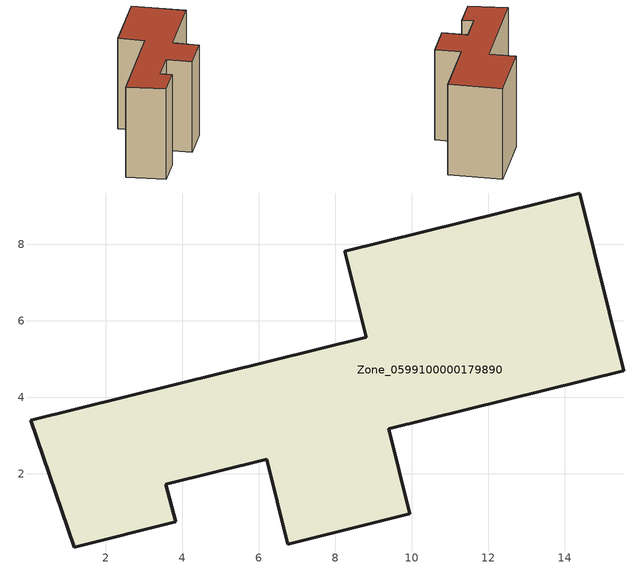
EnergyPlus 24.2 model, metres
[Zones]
Zone_0599100000179890
 floor ground (C_G): 9.4,3.17 9.95,0.95 6.76,0.16 6.21,2.38 3.57,1.72 3.82,0.74 1.17,0.08 0.04,3.4 8.81,5.57 8.25,7.82 14.39,9.34 15.54,4.69 z0
 wall outside (C_F): 3.57,1.72 6.21,2.38 6.76,0.16 9.95,0.95 9.4,3.17 15.54,4.69 14.39,9.34 8.25,7.82 8.81,5.57 0.04,3.4 1.17,0.08 3.82,0.74 3.57,1.72 z0:8.66
 roof outside (C_R): 8.81,5.57 0.04,3.4 1.17,0.08 3.82,0.74 3.57,1.72 6.21,2.38 6.76,0.16 9.95,0.95 9.4,3.17 15.54,4.69 14.39,9.34 8.25,7.82 z8.66
[BUILDING]
Pand.0599100000179890: North Axis=0; Terrain=City; Loads Convergence Tolerance Value=0.04; Temperature Convergence Tolerance Value=0.4; Solar Distribution=FullExterior; Maximum Number of Warmup Days=25; Minimum Number of Warmup Days=1
[Site:Location]
Rotterdam.The.Hague.AP_ZH_NLD Design_Conditions: Latitude=51.96; Longitude=4.45; Time Zone=1; Elevation=-4.5
[SITE:GROUNDTEMPERATURE:BUILDINGSURFACE]
18, 18, 18, 18, 18, 18, 18, 18, 18, 18, 18, 18
[MATERIAL] Thermal Absorptance=0.9; Solar Absorptance=0.7; Visible Absorptance=0.7
Name | Roughness | Thickness | Conductivity | Density | Specific Heat
G.TI.1965-1974 | MediumSmooth | 0.15 | 0.882353 | 540 | 1210
F.TI.1965-1974 | Rough | 0.3 | 0.697674 | 1920 | 840
R.TI.1965-1974 | MediumRough | 0.2 | 0.232558 | 1500 | 1000
[CONSTRUCTION]
C_G: G.TI.1965-1974
C_F: F.TI.1965-1974
C_R: R.TI.1965-1974
[ZONE]
Zone_0599100000179890: Type=1; Multiplier=1; Ceiling Height=Autocalculate; Volume=Autocalculate; Floor Area=autocalculate; Part of Total Floor Area=Yes
[ZONEINFILTRATION:DESIGNFLOWRATE]
Infil_Zone_0599100000179890: Zone or ZoneList or Space or SpaceList=Zone_0599100000179890; Schedule=AlwaysOn; Design Flow Rate Calculation Method=Flow/Area; Flow Rate per Floor Area=0.003; Constant Term Coefficient=1; Temperature Term Coefficient=0; Velocity Term Coefficient=0; Velocity Squared Term Coefficient=0
[HVACTEMPLATE:ZONE:IDEALLOADSAIRSYSTEM]
Zone_0599100000179890: Maximum Heating Supply Air Temperature=50; Minimum Cooling Supply Air Temperature=13; Maximum Heating Supply Air Humidity Ratio=0.0156; Minimum Cooling Supply Air Humidity Ratio=0.0077; Heating Limit=NoLimit; Cooling Limit=NoLimit; Dehumidification Control Type=ConstantSensibleHeatRatio; Cooling Sensible Heat Ratio=0.7; Dehumidification Setpoint=60; Humidification Control Type=None; Humidification Setpoint=30; Outdoor Air Method=None; Outdoor Air Flow Rate per Person=0.00944; Outdoor Air Flow Rate per Zone Floor Area=0; Outdoor Air Flow Rate per Zone=0; Demand Controlled Ventilation Type=None; Outdoor Air Economizer Type=NoEconomizer; Heat Recovery Type=None; Sensible Heat Recovery Effectiveness=0.7; Latent Heat Recovery Effectiveness=0.65
[ZONECONTROL:THERMOSTAT]
ThermostatControl_Zone_0599100000179890: Zone or ZoneList=Zone_0599100000179890; Control Type Schedule=DualSetpointControlType; Control 1=Thermostat_Zone_0599100000179890; Temperature Difference Between Cutout And Setpoint=0
[THERMOSTATSETPOINT:DUALSETPOINT]
Thermostat_Zone_0599100000179890: Heating Setpoint Temperature Schedule=HeatingSetpoint_Zone_0599100000179890; Cooling Setpoint Temperature Schedule=CoolingSetpoint_Zone_0599100000179890
[SCHEDULE:COMPACT]
HeatingSetpoint_Zone_0599100000179890: Through: 12/31, For: AllDays, Until: 24:00, 21
CoolingSetpoint_Zone_0599100000179890: Through: 12/31, For: AllDays, Until: 24:00, 24
DualSetpointControlType: Through: 12/31, For: AllDays, Until: 24:00, 4
AlwaysOn: Through: 12/31, For: AllDays, Until: 24:00, 1
